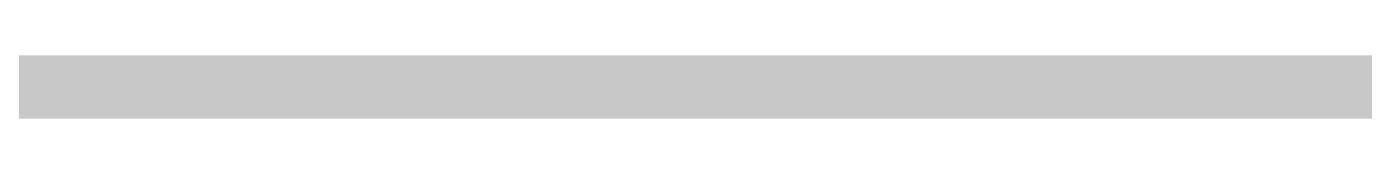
# Model space of a CAD drawing. Header units: millimetres. Extents: x -26542 to -511, y 85916 to 91363.
# Drawn here: x -925.6 to -711.5, y 91352.5 to 91362.6 of the extents above; entities that cross this region are included whole.
import ezdxf

# ---------------------------------------------------------------- set-up
doc = ezdxf.new("R2010")
doc.units = ezdxf.units.MM
doc.layers.add('PDF_Solid Fills', color=7, linetype='Continuous')

msp = doc.modelspace()

# ---------------------------------------------------------------- hatches: boundary and pattern name
at = {"layer": 'PDF_Solid Fills', "transparency": 33554559, "extrusion": (-0.004685415688226653, -0.01745240643729066, 0.9998367168639969)}
for points in [[(-26219.83134179877, 87572.87957726885), (-26207.47115582787, 87565.752208672), (-24188.49418485165, 88118.31801548647)], [(-26214.70294579107, 87574.256613228), (-26212.08664050326, 87564.51289556595), (-24183.36631052662, 88119.69491136447)], [(-26212.08664050326, 87564.51289556595), (-24183.36631052662, 88119.69491136447), (-24190.49346205825, 88107.33495845925)], [(-26207.47115582787, 87565.752208672), (-24188.49418485165, 88118.31801548647), (-24185.8778795657, 88108.57429782487)]]:
    msp.add_hatch(color=256, dxfattribs=at).paths.add_polyline_path(points)

doc.saveas('drawing.dxf')
